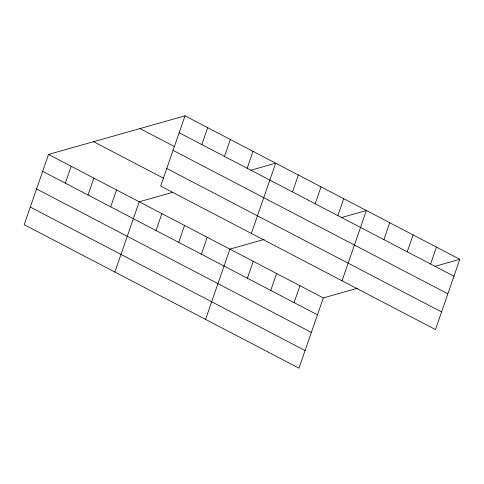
<?xml version="1.0" encoding="UTF-8"?>
<svg xmlns="http://www.w3.org/2000/svg" width="484" height="484" viewBox="0 0 484 484"><rect width="100%" height="100%" fill="white"/><g stroke="black" fill="none" stroke-linecap="round" stroke-linejoin="round"><path stroke-width="0.73" d="M185.015 115.833L160.682 186.092L435.473 329.562L459.8 259.303L185.015 115.833L48.527 154.438L24.2 224.697L298.985 368.167L323.318 297.908L357.634 288.204M65.346 183.176L71.196 166.278M88.015 195.016L93.866 178.112M110.685 206.849L116.535 189.946M114.877 272.038L139.21 201.786L172.806 192.281M156.023 230.523L161.88 213.619M201.828 144.571L207.684 127.673M178.693 242.357L184.549 225.459M224.497 156.411L230.354 139.507M201.368 254.197L207.219 237.293M247.173 168.244L253.023 151.341M205.561 319.386L229.888 249.133L264.203 239.423M251.365 233.433L275.692 163.181L250.67 170.259M247.391 278.227L253.247 261.324M292.511 191.918L298.362 175.014M270.75 290.418L276.6 273.521M315.181 203.752L321.031 186.854M294.109 302.615L299.959 285.717M337.85 215.592L343.7 198.688M342.043 280.781L366.37 210.528L341.353 217.6M383.879 239.622L389.729 222.719M407.232 251.813L413.088 234.915M430.591 264.01L436.441 247.112M434.777 266.382L459.8 259.303M179.159 132.737L453.95 276.207M139.973 128.575L174.645 146.676M173.06 150.343L447.851 293.812M166.78 168.48L441.571 311.95M93.569 141.703L163.58 178.251M48.527 154.438L323.318 297.908M42.677 171.342L317.462 314.812M36.578 188.948L311.369 332.417M30.298 207.085L305.083 350.555"/></g></svg>
